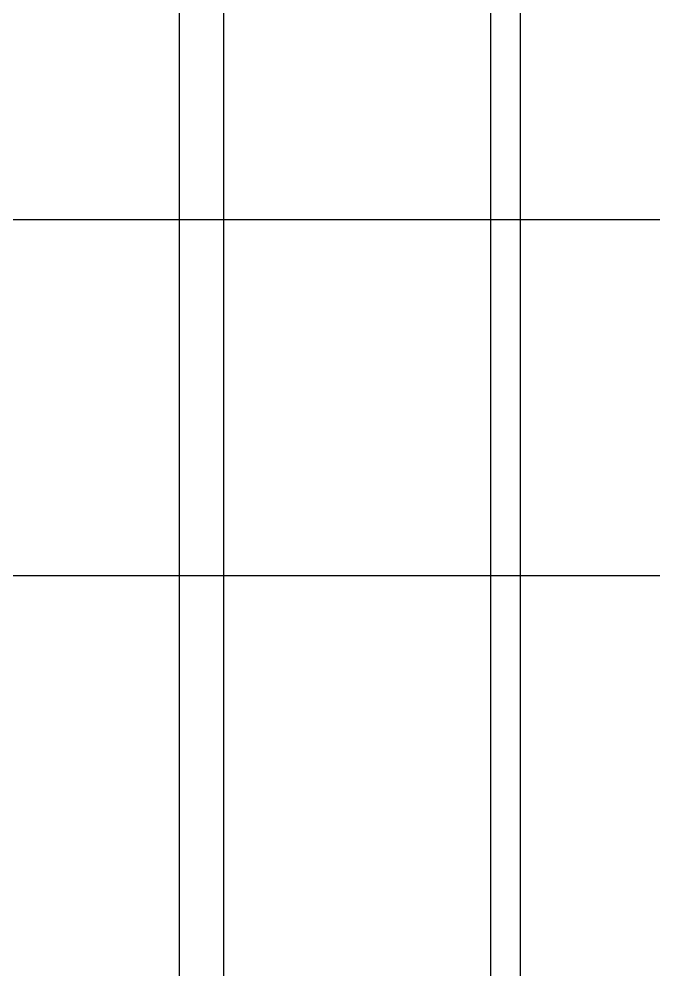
# Model space of a CAD drawing. Header units: millimetres. Extents: x 7086022 to 7120578, y 229555 to 276126.
# Drawn here: x 7108713.9 to 7108928.1, y 266032 to 266352.7 of the extents above; entities that cross this region are included whole.
import ezdxf
from ezdxf.xclip import XClip

# ---------------------------------------------------------------- set-up
doc = ezdxf.new("R2010")
doc.units = ezdxf.units.MM
doc.header["$LTSCALE"] = 100
doc.header["$XCLIPFRAME"] = 2
doc.linetypes.add('U-84C-EX$0$CEN', pattern=[62, 60, -1, 0, -1])
for name, color, linetype in [('BP', 7, 'Continuous'), ('U-84C-EX$0$CEN', 1, 'U-84C-EX$0$CEN'), ('U-84C-EX$0$FIN', 5, 'Continuous'), ('U-84C-EX$0$INSUL_line', 8, 'Continuous'), ('U-84C-EX$0$WAL', 3, 'Continuous')]:
    doc.layers.add(name, color=color, linetype=linetype)
doc.layers.add('U-84C-EX$0$MC', color=152, linetype='Continuous', plot=False)

# ---------------------------------------------------------------- blocks, each defined once
blk = doc.blocks.new('U-84C-EX')
at = {"layer": 'U-84C-EX$0$CEN'}
for p, q in [((11135, -7770), (11135, 625)), ((10135, 425), (13225, 425))]:
    blk.add_line(p, q, dxfattribs=at)
at = {"layer": 'U-84C-EX$0$FIN'}
blk.add_line((10175, 540), (12820, 540), dxfattribs=at)
at = {"layer": 'U-84C-EX$0$INSUL_line'}
blk.add_line((10285, 425), (12935, 425), dxfattribs=at)
at = {"layer": 'U-84C-EX$0$MC'}
blk.add_line((11015, -2190), (11015, 625), dxfattribs=at)
at = {"layer": 'U-84C-EX$0$WAL'}
for p, q in [((10295, 525), (12835, 525)), ((10295, 435), (12925, 435))]:
    blk.add_line(p, q, dxfattribs=at)

msp = doc.modelspace()

# ---------------------------------------------------------------- block references
at = {"layer": 'BP'}
ref = msp.add_blockref('U-84C-EX', (7109308.06, 255149.92), dxfattribs=dict(at, rotation=90.00000000000001))
XClip(ref).set_block_clipping_path([(17025.0000000027, -7770.1978698205), (17025.0000000019, 3020), (4400.0000000005, 3020), (4400.0000000005, 2090.0000000009), (4294.9999999999, 2090), (4295.0000000005, 325.0000000009), (-0.0000000001, 325.0000000009), (-0.0000000001, -7770.1978698205)])

doc.saveas('drawing.dxf')
